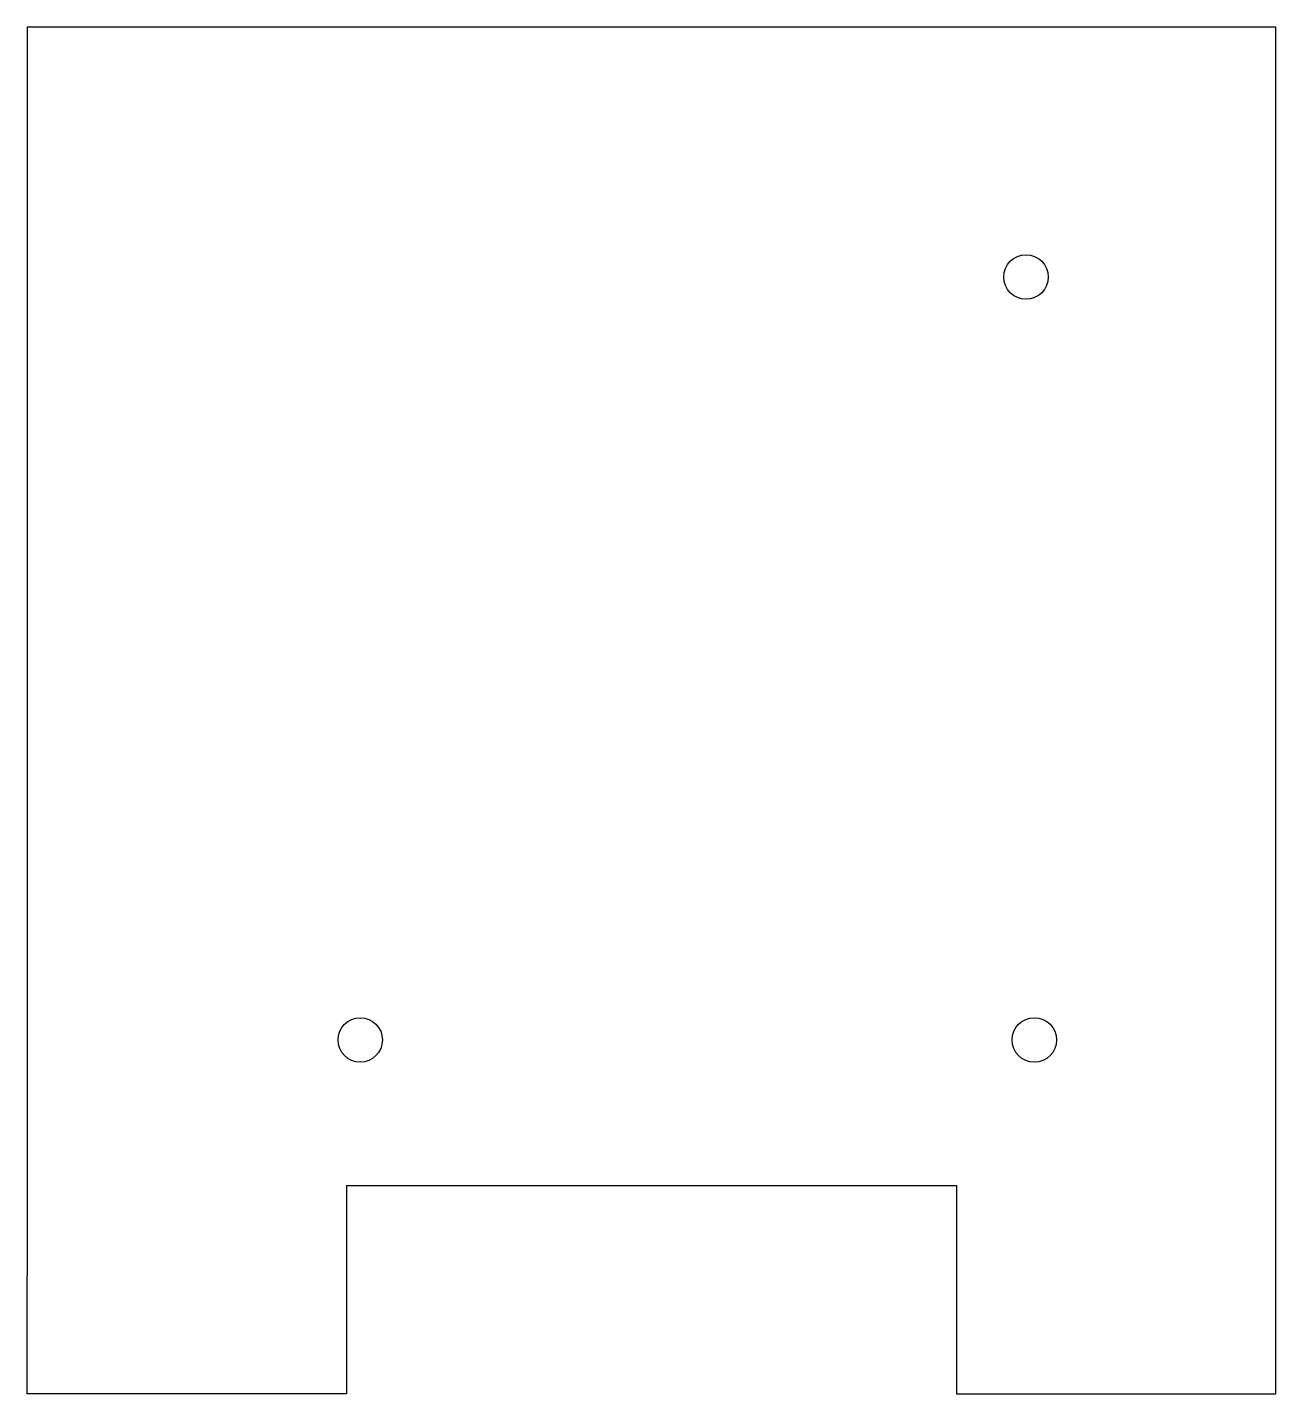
# Model space of a CAD drawing. Header units: millimetres. Extents: x -45 to 45, y -49.3 to 49.2.
import ezdxf

# ---------------------------------------------------------------- set-up
doc = ezdxf.new("R2010")
doc.units = ezdxf.units.MM
doc.layers.get('0').update_dxf_attribs({"linetype": 'CONTINUOUS'})

msp = doc.modelspace()

# ---------------------------------------------------------------- linework, layer by layer
for p, q in [((45, 49.25), (-45, 49.25)), ((-45, 49.25), (-45, -40.75)), ((45, -49.25), (45, 49.25)), ((-22, -34.25), (-22, -49.25)), ((-22, -34.25), (22, -34.25)), ((22, -34.25), (22, -49.25)), ((-45, -49.25), (-45, -40.75)), ((-22, -49.25), (-45, -49.25)), ((22, -49.25), (45, -49.25))]:
    msp.add_line(p, q)
for centre in [(27, 31.25), (-21, -23.75), (27.6, -23.75)]:
    msp.add_circle(centre, 1.6)

doc.saveas('drawing.dxf')
